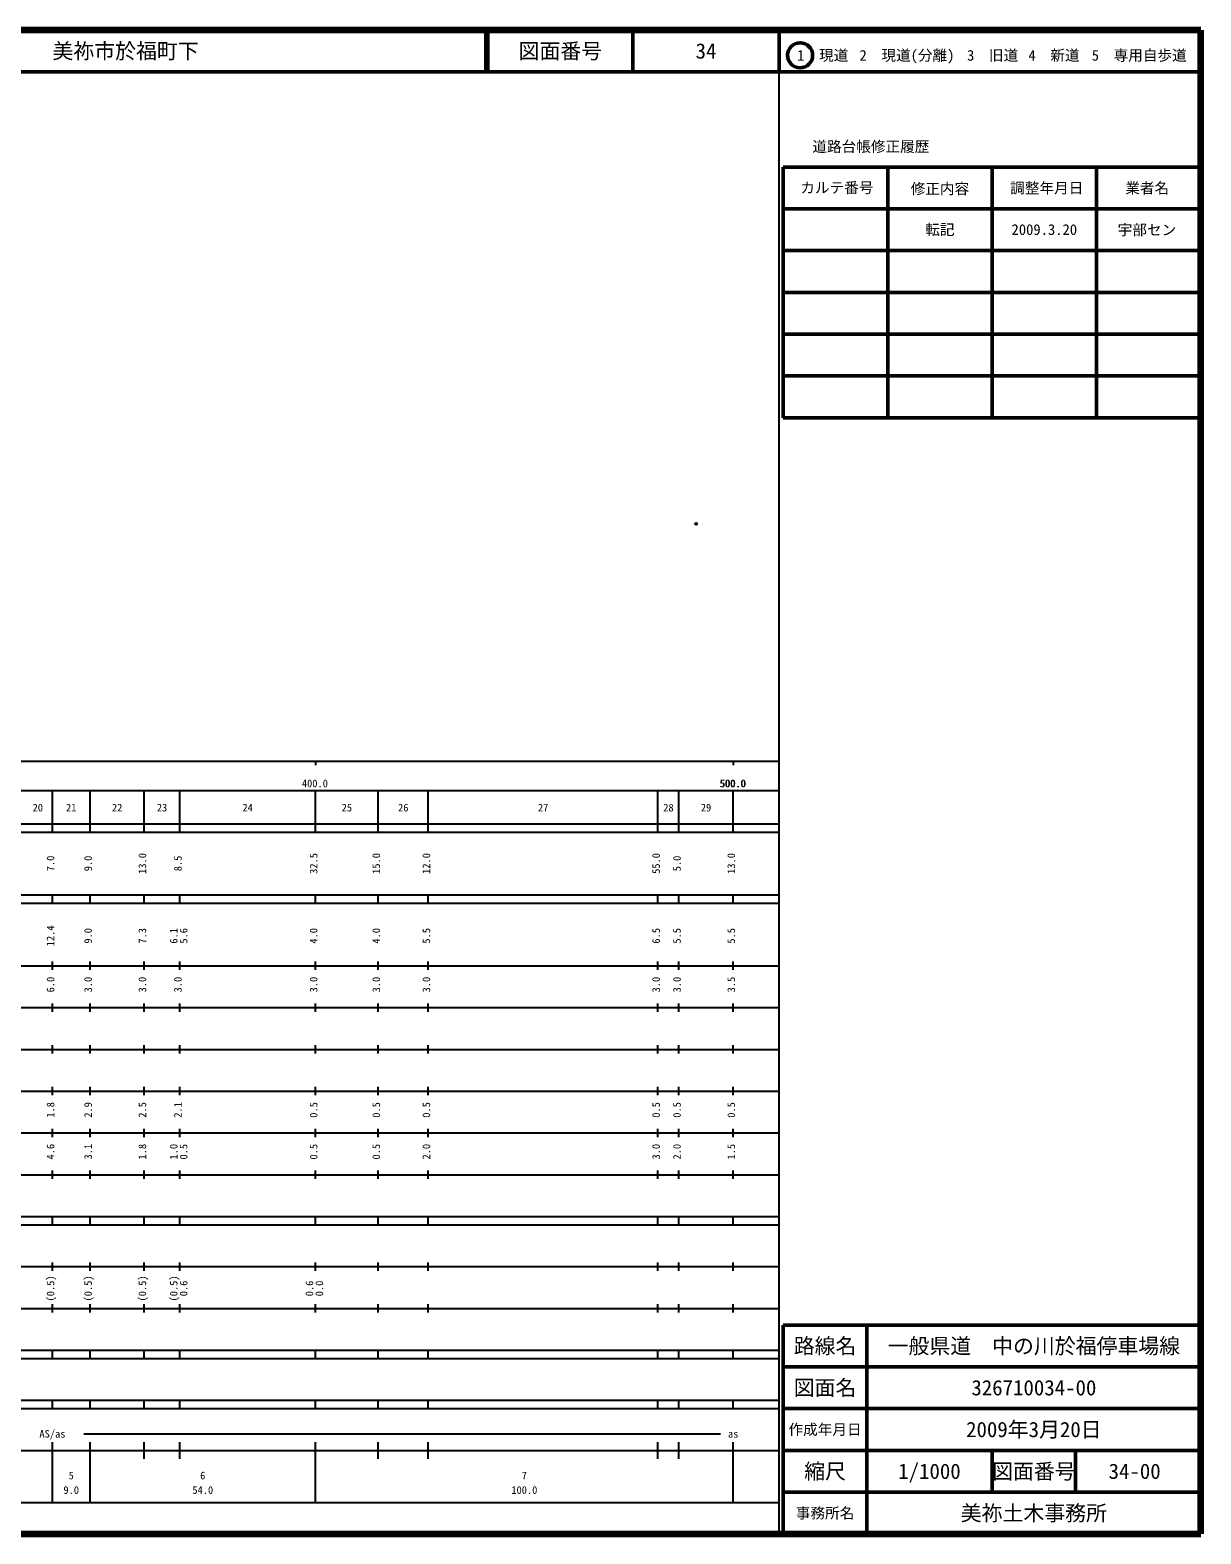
# Model space of a CAD drawing. Units: millimetres on the paper. Extents: x 40 to 680, y 20 to 380.
# Drawn here: x 399.6 to 680, y 20 to 380 of the extents above; entities that cross this region are included whole.
import ezdxf
from ezdxf.enums import TextEntityAlignment as Align

# ---------------------------------------------------------------- set-up
doc = ezdxf.new("R2010")
doc.units = ezdxf.units.MM
doc.header["$PDMODE"] = 32
doc.header["$PDSIZE"] = 0.5
doc.layers.add('M-OTRS', color=6, linetype='Continuous')
doc.layers.add('M-TTL-TXT', color=7, linetype='Continuous')
for name, color, linetype, lineweight in [('M-TTL', 2, 'Continuous', 140), ('M-TTL-BAND', 7, 'Continuous', 25), ('M-TTL-FRAM', 2, 'Continuous', 50), ('M-TTL-LINE', 7, 'Continuous', 50)]:
    doc.layers.add(name, color=color, linetype=linetype, lineweight=lineweight)
doc.styles.add('ＭＳ ゴシック', font='')
doc.styles.get('ＭＳ ゴシック').set_extended_font_data('MS Gothic')

msp = doc.modelspace()

# ---------------------------------------------------------------- linework, layer by layer
at = {"layer": 'M-OTRS'}
msp.add_point((559.117, 261.798), dxfattribs=at)
at = {"layer": 'M-TTL'}
for p, q in [((680, 380), (40, 380)), ((680, 20), (680, 380)), ((40, 20), (680, 20))]:
    msp.add_line(p, q, dxfattribs=at)
at = {"layer": 'M-TTL-BAND'}
for p, q in [((579, 20), (579, 370)), ((40, 205), (579, 205)), ((468, 205), (468, 204)), ((568, 205), (568, 204)), ((68, 198), (579, 198)), ((405, 188), (405, 198)), ((414, 188), (414, 198)), ((427, 188), (427, 198)), ((435.5, 188), (435.5, 198)), ((468, 188), (468, 198)), ((483, 188), (483, 198)), ((495, 188), (495, 198)), ((550, 188), (550, 198)), ((555, 188), (555, 198)), ((568, 188), (568, 198)), ((40, 190), (579, 190)), ((40, 188), (579, 188)), ((40, 173), (579, 173)), ((405, 171), (405, 173)), ((414, 171), (414, 173)), ((427, 171), (427, 173)), ((435.5, 171), (435.5, 173)), ((468, 171), (468, 173)), ((483, 171), (483, 173)), ((495, 171), (495, 173)), ((550, 171), (550, 173)), ((555, 171), (555, 173)), ((568, 171), (568, 173)), ((40, 171), (579, 171)), ((40, 156), (579, 156)), ((405, 155), (405, 157)), ((414, 155), (414, 157)), ((427, 155), (427, 157)), ((435.5, 155), (435.5, 157)), ((468, 155), (468, 157)), ((483, 155), (483, 157)), ((495, 155), (495, 157)), ((550, 155), (550, 157)), ((555, 155), (555, 157)), ((568, 155), (568, 157)), ((46, 146), (579, 146)), ((405, 145), (405, 147)), ((414, 145), (414, 147)), ((427, 145), (427, 147)), ((435.5, 145), (435.5, 147)), ((468, 145), (468, 147)), ((483, 145), (483, 147)), ((495, 145), (495, 147)), ((550, 145), (550, 147)), ((555, 145), (555, 147)), ((568, 145), (568, 147)), ((405, 135), (405, 137)), ((414, 135), (414, 137)), ((427, 135), (427, 137)), ((435.5, 135), (435.5, 137)), ((468, 135), (468, 137)), ((483, 135), (483, 137)), ((495, 135), (495, 137)), ((550, 135), (550, 137)), ((555, 135), (555, 137)), ((568, 135), (568, 137)), ((52, 136), (579, 136)), ((46, 126), (579, 126)), ((405, 125), (405, 127)), ((414, 125), (414, 127)), ((427, 125), (427, 127)), ((435.5, 125), (435.5, 127)), ((468, 125), (468, 127)), ((483, 125), (483, 127)), ((495, 125), (495, 127)), ((550, 125), (550, 127)), ((555, 125), (555, 127)), ((568, 125), (568, 127)), ((52, 116), (579, 116)), ((405, 115), (405, 117)), ((414, 115), (414, 117)), ((427, 115), (427, 117)), ((435.5, 115), (435.5, 117)), ((468, 115), (468, 117)), ((483, 115), (483, 117)), ((495, 115), (495, 117)), ((550, 115), (550, 117)), ((555, 115), (555, 117)), ((568, 115), (568, 117)), ((46, 106), (579, 106)), ((405, 105), (405, 107)), ((414, 105), (414, 107)), ((427, 105), (427, 107)), ((435.5, 105), (435.5, 107)), ((468, 105), (468, 107)), ((483, 105), (483, 107)), ((495, 105), (495, 107)), ((550, 105), (550, 107)), ((555, 105), (555, 107)), ((568, 105), (568, 107)), ((40, 96), (579, 96)), ((40, 94), (579, 94)), ((405, 94), (405, 96)), ((414, 94), (414, 96)), ((427, 94), (427, 96)), ((435.5, 94), (435.5, 96)), ((468, 94), (468, 96)), ((483, 94), (483, 96)), ((495, 94), (495, 96)), ((550, 94), (550, 96)), ((555, 94), (555, 96)), ((568, 94), (568, 96)), ((49, 84), (579, 84)), ((405, 83), (405, 85)), ((414, 83), (414, 85)), ((427, 83), (427, 85)), ((435.5, 83), (435.5, 85)), ((468, 83), (468, 85)), ((483, 83), (483, 85)), ((495, 83), (495, 85)), ((550, 83), (550, 85)), ((555, 83), (555, 85)), ((568, 83), (568, 85)), ((40, 74), (579, 74)), ((405, 73), (405, 75)), ((414, 73), (414, 75)), ((427, 73), (427, 75)), ((435.5, 73), (435.5, 75)), ((468, 73), (468, 75)), ((483, 73), (483, 75)), ((495, 73), (495, 75)), ((550, 73), (550, 75)), ((555, 73), (555, 75)), ((568, 73), (568, 75)), ((40, 64), (579, 64)), ((40, 62), (579, 62)), ((405, 62), (405, 64)), ((414, 62), (414, 64)), ((427, 62), (427, 64)), ((435.5, 62), (435.5, 64)), ((468, 62), (468, 64)), ((483, 62), (483, 64)), ((495, 62), (495, 64)), ((550, 62), (550, 64)), ((555, 62), (555, 64)), ((568, 62), (568, 64)), ((40, 52), (579, 52)), ((405, 50), (405, 52)), ((414, 50), (414, 52)), ((427, 50), (427, 52)), ((435.5, 50), (435.5, 52)), ((468, 50), (468, 52)), ((483, 50), (483, 52)), ((495, 50), (495, 52)), ((550, 50), (550, 52)), ((555, 50), (555, 52)), ((568, 50), (568, 52)), ((40, 50), (579, 50)), ((412.5, 44), (565, 44)), ((40, 40), (579, 40)), ((405, 27.5), (405, 42)), ((414, 27.5), (414, 42)), ((427, 38), (427, 42)), ((435.5, 38), (435.5, 42)), ((468, 27.5), (468, 42)), ((483, 38), (483, 42)), ((495, 38), (495, 42)), ((550, 38), (550, 42)), ((555, 38), (555, 42)), ((568, 27.5), (568, 42)), ((68, 27.5), (579, 27.5))]:
    msp.add_line(p, q, dxfattribs=at)
at = {"layer": 'M-TTL-FRAM'}
for p, q in [((580, 347.197), (580, 287.197)), ((580, 347.197), (680, 347.197)), ((580, 287.197), (680, 287.197)), ((680, 70), (580, 70)), ((580, 70), (580, 20))]:
    msp.add_line(p, q, dxfattribs=at)
at = {"layer": 'M-TTL-LINE'}
for p, q in [((508.747, 380), (508.747, 370)), ((509.247, 380), (509.247, 370)), ((543.997, 380), (543.997, 370)), ((579, 380), (579, 370)), ((40, 370), (680, 370)), ((605, 347.197), (605, 287.197)), ((630, 347.197), (630, 287.197)), ((655, 347.197), (655, 287.197)), ((580, 337.197), (680, 337.197)), ((580, 327.197), (680, 327.197)), ((580, 317.197), (680, 317.197)), ((580, 307.197), (680, 307.197)), ((580, 297.197), (680, 297.197)), ((600, 70), (600, 20)), ((680, 60), (580, 60)), ((680, 50), (580, 50)), ((680, 40), (580, 40)), ((630, 40), (630, 30)), ((650, 40), (650, 30)), ((680, 30), (580, 30))]:
    msp.add_line(p, q, dxfattribs=at)
msp.add_circle((584.031, 373.958), 3, dxfattribs=at)

# ---------------------------------------------------------------- texts
at = {"layer": 'M-TTL-BAND', "style": 'ＭＳ ゴシック'}
for s, p in [('400.0', (467.844, 198.195)), ('500.0', (567.844, 198.195)), ('500.0', (568, 198.195)), ('20', (401.5, 192.405)), ('21', (409.5, 192.405)), ('22', (420.5, 192.405)), ('23', (431.25, 192.405)), ('24', (451.75, 192.405)), ('25', (475.5, 192.405)), ('26', (489, 192.405)), ('27', (522.5, 192.405)), ('28', (552.5, 192.405)), ('29', (561.5, 192.405)), ('AS/as', (405, 42.5)), ('as', (568, 42.5)), ('5', (409.5, 32.523)), ('6', (441, 32.523)), ('7', (518, 32.523)), ('9.0', (409.5, 29.033)), ('54.0', (441, 29.033)), ('100.0', (518, 29.033))]:
    msp.add_text(s, height=1.833, dxfattribs=at).set_placement(p, align=Align.BOTTOM_CENTER)
for s, p in [('7.0', (406, 180.5)), ('9.0', (415, 180.5)), ('13.0', (428, 180.5)), ('8.5', (436.5, 180.5)), ('32.5', (469, 180.5)), ('15.0', (484, 180.5)), ('12.0', (496, 180.5)), ('55.0', (551, 180.5)), ('5.0', (556, 180.5)), ('13.0', (569, 180.5)), ('12.4', (406, 163.174)), ('9.0', (415, 163.174)), ('7.3', (428, 163.174)), ('6.1', (435.5, 163.174)), ('5.6', (437.87, 163.174)), ('4.0', (469, 163.174)), ('4.0', (484, 163.174)), ('5.5', (496, 163.174)), ('6.5', (551, 163.174)), ('5.5', (556, 163.174)), ('5.5', (569, 163.174)), ('6.0', (406, 151.5)), ('3.0', (415, 151.5)), ('3.0', (428, 151.5)), ('3.0', (436.5, 151.5)), ('3.0', (469, 151.5)), ('3.0', (484, 151.5)), ('3.0', (496, 151.5)), ('3.0', (551, 151.5)), ('3.0', (556, 151.5)), ('3.5', (569, 151.5)), ('1.8', (406, 121.5)), ('2.9', (415, 121.5)), ('2.5', (428, 121.5)), ('2.1', (436.5, 121.5)), ('0.5', (469, 121.5)), ('0.5', (484, 121.5)), ('0.5', (496, 121.5)), ('0.5', (551, 121.5)), ('0.5', (556, 121.5)), ('0.5', (569, 121.5)), ('4.6', (406, 111.5)), ('3.1', (415, 111.5)), ('1.8', (428, 111.5)), ('1.0', (435.5, 111.5)), ('0.5', (437.87, 111.5)), ('0.5', (469, 111.5)), ('0.5', (484, 111.5)), ('2.0', (496, 111.5)), ('3.0', (551, 111.5)), ('2.0', (556, 111.5)), ('1.5', (569, 111.5)), ('(0.5)', (406, 78.764)), ('(0.5)', (415, 78.764)), ('(0.5)', (428, 78.764)), ('(0.5)', (435.5, 78.764)), ('0.6', (437.87, 78.764)), ('0.6', (468, 78.764)), ('0.0', (470.37, 78.764))]:
    msp.add_text(s, height=1.833, rotation=90, dxfattribs=at).set_placement(p, align=Align.BOTTOM_CENTER)
at = {"layer": 'M-TTL-TXT', "style": 'ＭＳ ゴシック'}
msp.add_text('美祢市於福町下', height=3.666, dxfattribs=at).set_placement((405.024, 375), align=Align.MIDDLE_LEFT)
for s, height, p in [('図面番号', 3.666, (526.622, 375)), ('34', 3.666, (561.497, 375)), ('1\u3000現道', 2.566, (589.448, 373.958)), ('2\u3000現道(分離)', 2.566, (609.619, 373.958)), ('3\u3000旧道', 2.566, (630.121, 373.958)), ('4\u3000新道', 2.566, (644.824, 373.958)), ('5\u3000専用自歩道', 2.566, (665.228, 373.958)), ('道路台帳修正履歴', 2.566, (600.968, 352.113)), ('カルテ番号', 2.566, (592.839, 342.277)), ('修正内容', 2.566, (617.509, 342.023)), ('調整年月日', 2.566, (643.089, 342.197)), ('業者名', 2.566, (667.134, 342.197)), ('転記', 2.566, (617.5, 332.245)), ('2009.3.20', 2.566, (642.5, 332.245)), ('宇部セン', 2.566, (667.077, 332.189)), ('路線名', 3.666, (590, 65)), ('路線名', 3.666, (590, 65)), ('一般県道\u3000中の川於福停車場線', 3.666, (640, 65)), ('図面名', 3.666, (590, 55)), ('図面名', 3.666, (590, 55)), ('326710034-00', 3.666, (640, 55)), ('2009年3月20日', 3.666, (640, 45)), ('作成年月日', 2.566, (590, 45)), ('作成年月日', 2.566, (590, 45)), ('縮尺', 3.666, (590, 35)), ('縮尺', 3.666, (590, 35)), ('1/1000', 3.666, (615, 35)), ('図面番号', 3.666, (640, 35)), ('図面番号', 3.666, (640, 35)), ('34-00', 3.666, (664.125, 35)), ('事務所名', 2.566, (590, 25)), ('事務所名', 2.566, (590, 25)), ('美祢土木事務所', 3.666, (640, 25))]:
    msp.add_text(s, height=height, dxfattribs=at).set_placement(p, align=Align.MIDDLE_CENTER)

doc.saveas('drawing.dxf')
